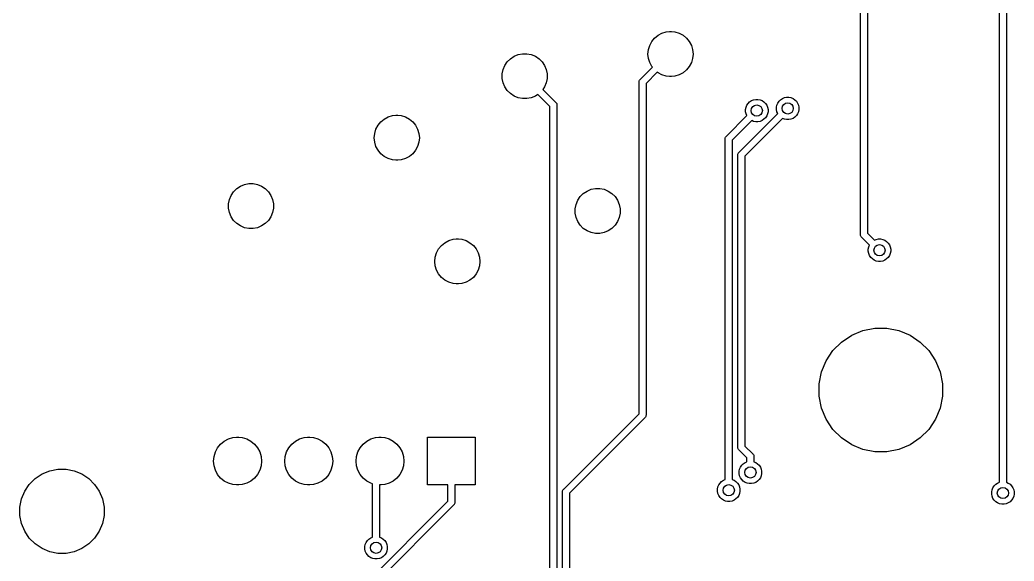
# Model space of a CAD drawing. Extents: x 3.67 to 7.92, y -5.42 to -1.8.
# Drawn here: x 3.665 to 5.061, y -3.719 to -2.96 of the extents above; entities that cross this region are included whole.
import ezdxf

# ---------------------------------------------------------------- set-up
doc = ezdxf.new("R2010")
doc.units = 0
doc.header["$MEASUREMENT"] = 0
doc.layers.add('BLACK', color=7, linetype='CONTINUOUS')

msp = doc.modelspace()

# ---------------------------------------------------------------- linework, layer by layer
at = {"layer": 'BLACK', "linetype": 'CONTINUOUS'}
for p, q in [((4.84547, -3.26157), (4.84547, -2.77879)), ((4.85531, -2.77879), (4.85531, -3.25977)), ((5.0502, -2.78961), (5.0502, -3.60901)), ((5.04035, -3.60901), (5.04035, -2.79141)), ((4.55239, -2.99068), (4.55633, -2.98589)), ((4.55633, -2.98589), (4.56112, -2.98195)), ((4.56112, -2.98195), (4.56659, -2.97903)), ((4.56659, -2.97903), (4.57253, -2.97723)), ((4.57253, -2.97723), (4.57716, -2.97677)), ((4.57716, -2.97677), (4.58025, -2.97677)), ((4.58025, -2.97677), (4.58488, -2.97723)), ((4.58488, -2.97723), (4.59082, -2.97903)), ((4.59082, -2.97903), (4.59629, -2.98195)), ((4.59629, -2.98195), (4.60108, -2.98589)), ((4.60108, -2.98589), (4.60502, -2.99068)), ((4.54766, -3.00209), (4.54947, -2.99616)), ((4.54947, -2.99616), (4.55239, -2.99068)), ((4.60502, -2.99068), (4.60794, -2.99616)), ((4.60794, -2.99616), (4.60975, -3.00209)), ((4.35394, -3.01491), (4.3591, -3.01146)), ((4.3591, -3.01146), (4.36483, -3.00908)), ((4.36483, -3.00908), (4.37091, -3.00787)), ((4.37091, -3.00787), (4.37712, -3.00787)), ((4.37712, -3.00787), (4.3832, -3.00908)), ((4.3832, -3.00908), (4.38893, -3.01146)), ((4.38893, -3.01146), (4.39409, -3.01491)), ((4.54706, -3.00827), (4.54766, -3.00209)), ((4.54766, -3.01444), (4.54706, -3.00827)), ((4.54947, -3.02038), (4.54766, -3.01444)), ((4.60975, -3.01444), (4.60794, -3.02038)), ((4.60975, -3.00209), (4.61035, -3.00827)), ((4.61035, -3.00827), (4.60975, -3.01444)), ((4.34373, -3.03018), (4.3461, -3.02445)), ((4.3461, -3.02445), (4.34955, -3.01929)), ((4.34955, -3.01929), (4.35394, -3.01491)), ((4.39409, -3.01491), (4.39848, -3.01929)), ((4.39848, -3.01929), (4.40193, -3.02445)), ((4.40193, -3.02445), (4.4043, -3.03018)), ((4.53606, -3.04395), (4.55319, -3.02682)), ((4.55239, -3.02585), (4.54947, -3.02038)), ((4.55319, -3.02682), (4.55239, -3.02585)), ((4.60502, -3.02585), (4.60108, -3.03065)), ((4.60794, -3.02038), (4.60502, -3.02585)), ((4.34252, -3.03627), (4.34373, -3.03018)), ((4.34252, -3.04247), (4.34252, -3.03627)), ((4.34373, -3.04856), (4.34252, -3.04247)), ((4.4043, -3.03018), (4.40551, -3.03627)), ((4.40551, -3.04247), (4.4043, -3.04856)), ((4.40551, -3.03627), (4.40551, -3.04247)), ((4.56015, -3.03378), (4.54429, -3.04964)), ((4.56112, -3.03458), (4.56015, -3.03378)), ((4.56659, -3.03751), (4.56112, -3.03458)), ((4.57253, -3.03931), (4.56659, -3.03751)), ((4.57716, -3.03976), (4.57253, -3.03931)), ((4.58025, -3.03976), (4.57716, -3.03976)), ((4.58488, -3.03931), (4.58025, -3.03976)), ((4.59082, -3.03751), (4.58488, -3.03931)), ((4.59629, -3.03458), (4.59082, -3.03751)), ((4.60108, -3.03065), (4.59629, -3.03458)), ((4.3461, -3.05429), (4.34373, -3.04856)), ((4.34955, -3.05945), (4.3461, -3.05429)), ((4.40193, -3.05429), (4.39951, -3.05791)), ((4.4043, -3.04856), (4.40193, -3.05429)), ((4.53443, -3.0476), (4.53445, -3.04736)), ((4.53445, -3.04784), (4.53443, -3.0476)), ((4.53445, -3.04736), (4.53452, -3.04664)), ((4.53445, -3.04736), (4.53445, -3.04736)), ((4.53445, -3.51273), (4.53445, -3.04784)), ((4.53452, -3.04664), (4.5348, -3.04571)), ((4.5348, -3.04571), (4.53526, -3.04486)), ((4.53526, -3.04486), (4.53587, -3.04411)), ((4.53587, -3.04411), (4.53606, -3.04395)), ((4.54429, -3.04964), (4.54429, -3.51452)), ((4.35394, -3.06383), (4.34955, -3.05945)), ((4.3591, -3.06728), (4.35394, -3.06383)), ((4.36483, -3.06966), (4.3591, -3.06728)), ((4.37091, -3.07087), (4.36483, -3.06966)), ((4.3832, -3.06966), (4.37712, -3.07087)), ((4.38893, -3.06728), (4.3832, -3.06966)), ((4.39255, -3.06487), (4.38893, -3.06728)), ((4.40945, -3.08176), (4.39255, -3.06487)), ((4.39951, -3.05791), (4.41768, -3.07607)), ((4.73575, -3.0706), (4.73862, -3.06941)), ((4.73862, -3.06941), (4.74166, -3.06881)), ((4.74166, -3.06881), (4.74476, -3.06881)), ((4.74476, -3.06881), (4.7478, -3.06941)), ((4.7478, -3.06941), (4.75067, -3.0706)), ((4.37712, -3.07087), (4.37091, -3.07087)), ((4.40945, -4.38657), (4.40945, -3.08176)), ((4.41768, -3.07607), (4.41787, -3.07623)), ((4.41787, -3.07623), (4.41802, -3.07642)), ((4.41802, -3.07642), (4.41848, -3.07698)), ((4.41848, -3.07698), (4.41869, -3.07738)), ((4.41869, -3.07738), (4.41894, -3.07783)), ((4.41894, -3.07783), (4.41922, -3.07876)), ((4.41922, -3.07876), (4.41929, -3.07948)), ((4.41929, -3.07948), (4.41929, -3.07948)), ((4.41929, -3.07948), (4.41932, -3.07972)), ((4.41932, -3.07972), (4.41929, -3.07997)), ((4.41929, -3.07997), (4.41929, -4.38477)), ((4.68406, -3.08605), (4.68466, -3.083)), ((4.68466, -3.083), (4.68585, -3.08014)), ((4.68585, -3.08014), (4.68757, -3.07756)), ((4.68757, -3.07756), (4.68976, -3.07537)), ((4.68976, -3.07537), (4.69234, -3.07364)), ((4.69234, -3.07364), (4.69521, -3.07246)), ((4.69521, -3.07246), (4.69825, -3.07185)), ((4.69825, -3.07185), (4.70135, -3.07185)), ((4.70135, -3.07185), (4.7044, -3.07246)), ((4.7044, -3.07246), (4.70726, -3.07364)), ((4.70726, -3.07364), (4.70984, -3.07537)), ((4.70984, -3.07537), (4.71204, -3.07756)), ((4.71204, -3.07756), (4.71376, -3.08014)), ((4.71376, -3.08014), (4.71495, -3.083)), ((4.71495, -3.083), (4.71555, -3.08605)), ((4.72746, -3.08301), (4.72807, -3.07996)), ((4.72746, -3.08611), (4.72746, -3.08301)), ((4.72807, -3.07996), (4.72925, -3.0771)), ((4.72925, -3.0771), (4.73098, -3.07452)), ((4.73098, -3.07452), (4.73317, -3.07232)), ((4.73317, -3.07232), (4.73575, -3.0706)), ((4.75067, -3.0706), (4.75325, -3.07232)), ((4.75325, -3.07232), (4.75544, -3.07452)), ((4.75544, -3.07452), (4.75717, -3.0771)), ((4.75717, -3.0771), (4.75835, -3.07996)), ((4.75835, -3.07996), (4.75896, -3.08301)), ((4.75896, -3.08301), (4.75896, -3.08611)), ((4.17689, -3.09943), (4.18236, -3.0965)), ((4.18236, -3.0965), (4.1883, -3.0947)), ((4.1883, -3.0947), (4.19292, -3.09424)), ((4.19292, -3.09424), (4.19602, -3.09424)), ((4.19602, -3.09424), (4.20064, -3.0947)), ((4.20064, -3.0947), (4.20658, -3.0965)), ((4.20658, -3.0965), (4.21205, -3.09943)), ((4.65712, -3.12332), (4.68571, -3.09473)), ((4.67484, -3.14597), (4.72912, -3.09169)), ((4.68406, -3.08915), (4.68406, -3.08605)), ((4.68466, -3.09219), (4.68406, -3.08915)), ((4.68571, -3.09473), (4.68466, -3.09219)), ((4.71204, -3.09764), (4.70984, -3.09983)), ((4.71376, -3.09506), (4.71204, -3.09764)), ((4.71495, -3.09219), (4.71376, -3.09506)), ((4.71555, -3.08915), (4.71495, -3.09219)), ((4.71555, -3.08605), (4.71555, -3.08915)), ((4.72807, -3.08915), (4.72746, -3.08611)), ((4.72912, -3.09169), (4.72807, -3.08915)), ((4.75325, -3.09679), (4.75067, -3.09851)), ((4.75544, -3.0946), (4.75325, -3.09679)), ((4.75717, -3.09202), (4.75544, -3.0946)), ((4.75835, -3.08915), (4.75717, -3.09202)), ((4.75896, -3.08611), (4.75835, -3.08915)), ((4.16523, -3.11363), (4.16816, -3.10816)), ((4.16816, -3.10816), (4.17209, -3.10336)), ((4.17209, -3.10336), (4.17689, -3.09943)), ((4.21205, -3.09943), (4.21685, -3.10336)), ((4.21685, -3.10336), (4.22078, -3.10816)), ((4.22078, -3.10816), (4.22371, -3.11363)), ((4.69267, -3.10169), (4.66535, -3.12901)), ((4.73608, -3.09865), (4.68307, -3.15166)), ((4.69521, -3.10274), (4.69267, -3.10169)), ((4.69825, -3.10335), (4.69521, -3.10274)), ((4.70135, -3.10335), (4.69825, -3.10335)), ((4.7044, -3.10274), (4.70135, -3.10335)), ((4.70726, -3.10155), (4.7044, -3.10274)), ((4.70984, -3.09983), (4.70726, -3.10155)), ((4.73862, -3.0997), (4.73608, -3.09865)), ((4.74166, -3.10031), (4.73862, -3.0997)), ((4.74476, -3.10031), (4.74166, -3.10031)), ((4.7478, -3.0997), (4.74476, -3.10031)), ((4.75067, -3.09851), (4.7478, -3.0997)), ((4.16282, -3.12574), (4.16343, -3.11957)), ((4.16343, -3.13191), (4.16282, -3.12574)), ((4.16343, -3.11957), (4.16523, -3.11363)), ((4.22371, -3.11363), (4.22551, -3.11957)), ((4.22551, -3.11957), (4.22612, -3.12574)), ((4.22612, -3.12574), (4.22551, -3.13191)), ((4.65551, -3.12673), (4.65558, -3.126)), ((4.65558, -3.126), (4.65586, -3.12508)), ((4.65586, -3.12508), (4.65632, -3.12422)), ((4.65632, -3.12422), (4.65694, -3.12347)), ((4.65694, -3.12347), (4.65712, -3.12332)), ((4.16523, -3.13785), (4.16343, -3.13191)), ((4.16816, -3.14332), (4.16523, -3.13785)), ((4.22371, -3.13785), (4.22078, -3.14332)), ((4.22551, -3.13191), (4.22371, -3.13785)), ((4.65549, -3.12697), (4.65551, -3.12673)), ((4.65551, -3.12721), (4.65549, -3.12697)), ((4.65551, -3.12673), (4.65551, -3.12673)), ((4.65551, -3.60507), (4.65551, -3.12721)), ((4.66535, -3.12901), (4.66535, -3.60507)), ((4.17209, -3.14812), (4.16816, -3.14332)), ((4.17689, -3.15206), (4.17209, -3.14812)), ((4.18236, -3.15498), (4.17689, -3.15206)), ((4.21205, -3.15206), (4.20658, -3.15498)), ((4.21685, -3.14812), (4.21205, -3.15206)), ((4.22078, -3.14332), (4.21685, -3.14812)), ((4.67321, -3.14962), (4.67327, -3.14898)), ((4.67323, -3.14986), (4.67321, -3.14962)), ((4.67323, -3.55987), (4.67323, -3.14986)), ((4.67327, -3.14898), (4.6733, -3.14865)), ((4.6733, -3.14865), (4.67358, -3.14773)), ((4.67358, -3.14773), (4.67404, -3.14687)), ((4.67404, -3.14687), (4.6745, -3.14631)), ((4.6745, -3.14631), (4.67465, -3.14612)), ((4.6745, -3.14631), (4.6745, -3.14631)), ((4.67465, -3.14612), (4.67484, -3.14597)), ((4.68307, -3.15166), (4.68307, -3.55807)), ((4.1883, -3.15678), (4.18236, -3.15498)), ((4.19292, -3.15724), (4.1883, -3.15678)), ((4.19602, -3.15724), (4.19292, -3.15724)), ((4.20064, -3.15678), (4.19602, -3.15724)), ((4.20658, -3.15498), (4.20064, -3.15678)), ((3.96967, -3.1971), (3.97483, -3.19366)), ((3.97483, -3.19366), (3.98056, -3.19128)), ((3.98056, -3.19128), (3.98665, -3.19007)), ((3.98665, -3.19007), (3.99285, -3.19007)), ((3.99285, -3.19007), (3.99894, -3.19128)), ((3.99894, -3.19128), (4.00467, -3.19366)), ((4.00467, -3.19366), (4.00983, -3.1971)), ((3.95946, -3.21238), (3.96184, -3.20665)), ((3.96184, -3.20665), (3.96529, -3.20149)), ((3.96529, -3.20149), (3.96967, -3.1971)), ((4.00983, -3.1971), (4.01421, -3.20149)), ((4.01421, -3.20149), (4.01766, -3.20665)), ((4.01766, -3.20665), (4.02004, -3.21238)), ((4.44847, -3.21343), (4.45191, -3.20827)), ((4.45191, -3.20827), (4.4563, -3.20388)), ((4.4563, -3.20388), (4.46146, -3.20044)), ((4.46146, -3.20044), (4.46719, -3.19806)), ((4.46719, -3.19806), (4.47328, -3.19685)), ((4.47328, -3.19685), (4.47948, -3.19685)), ((4.47948, -3.19685), (4.48557, -3.19806)), ((4.48557, -3.19806), (4.4913, -3.20044)), ((4.4913, -3.20044), (4.49646, -3.20388)), ((4.49646, -3.20388), (4.50084, -3.20827)), ((4.50084, -3.20827), (4.50429, -3.21343)), ((3.95825, -3.21846), (3.95946, -3.21238)), ((3.95825, -3.22467), (3.95825, -3.21846)), ((4.02004, -3.21238), (4.02125, -3.21846)), ((4.02125, -3.21846), (4.02125, -3.22467)), ((4.44488, -3.22524), (4.44609, -3.21916)), ((4.44609, -3.21916), (4.44847, -3.21343)), ((4.50429, -3.21343), (4.50666, -3.21916)), ((4.50666, -3.21916), (4.50787, -3.22524)), ((3.95946, -3.23075), (3.95825, -3.22467)), ((3.96184, -3.23649), (3.95946, -3.23075)), ((3.96529, -3.24164), (3.96184, -3.23649)), ((4.01766, -3.23649), (4.01421, -3.24164)), ((4.02004, -3.23075), (4.01766, -3.23649)), ((4.02125, -3.22467), (4.02004, -3.23075)), ((4.44488, -3.23145), (4.44488, -3.22524)), ((4.44609, -3.23753), (4.44488, -3.23145)), ((4.44847, -3.24327), (4.44609, -3.23753)), ((4.50666, -3.23753), (4.50429, -3.24327)), ((4.50787, -3.23145), (4.50666, -3.23753)), ((4.50787, -3.22524), (4.50787, -3.23145)), ((3.96967, -3.24603), (3.96529, -3.24164)), ((3.97483, -3.24948), (3.96967, -3.24603)), ((3.98056, -3.25185), (3.97483, -3.24948)), ((3.98665, -3.25306), (3.98056, -3.25185)), ((3.99894, -3.25185), (3.99285, -3.25306)), ((4.00467, -3.24948), (3.99894, -3.25185)), ((4.00983, -3.24603), (4.00467, -3.24948)), ((4.01421, -3.24164), (4.00983, -3.24603)), ((4.45191, -3.24842), (4.44847, -3.24327)), ((4.4563, -3.25281), (4.45191, -3.24842)), ((4.50084, -3.24842), (4.49646, -3.25281)), ((4.50429, -3.24327), (4.50084, -3.24842)), ((3.99285, -3.25306), (3.98665, -3.25306)), ((4.46146, -3.25626), (4.4563, -3.25281)), ((4.46719, -3.25863), (4.46146, -3.25626)), ((4.47328, -3.25984), (4.46719, -3.25863)), ((4.47948, -3.25984), (4.47328, -3.25984)), ((4.48557, -3.25863), (4.47948, -3.25984)), ((4.4913, -3.25626), (4.48557, -3.25863)), ((4.49646, -3.25281), (4.4913, -3.25626)), ((4.84545, -3.26181), (4.84547, -3.26157)), ((4.84547, -3.26205), (4.84545, -3.26181)), ((4.84554, -3.26278), (4.84547, -3.26205)), ((4.84547, -3.26205), (4.84547, -3.26205)), ((4.84583, -3.2637), (4.84554, -3.26278)), ((4.84628, -3.26456), (4.84583, -3.2637)), ((4.8469, -3.26531), (4.84628, -3.26456)), ((4.84708, -3.26546), (4.8469, -3.26531)), ((4.85796, -3.27633), (4.84708, -3.26546)), ((4.85531, -3.25977), (4.86492, -3.26937)), ((4.25321, -3.28163), (4.25715, -3.27683)), ((4.25715, -3.27683), (4.26194, -3.2729)), ((4.26194, -3.2729), (4.26742, -3.26997)), ((4.26742, -3.26997), (4.27335, -3.26817)), ((4.27335, -3.26817), (4.27798, -3.26772)), ((4.27798, -3.26772), (4.28107, -3.26772)), ((4.28107, -3.26772), (4.2857, -3.26817)), ((4.2857, -3.26817), (4.29164, -3.26997)), ((4.29164, -3.26997), (4.29711, -3.2729)), ((4.29711, -3.2729), (4.30191, -3.27683)), ((4.30191, -3.27683), (4.30584, -3.28163)), ((4.8563, -3.28191), (4.8569, -3.27887)), ((4.8569, -3.27887), (4.85796, -3.27633)), ((4.86492, -3.26937), (4.86745, -3.26832)), ((4.86745, -3.26832), (4.8705, -3.26772)), ((4.8705, -3.26772), (4.8736, -3.26772)), ((4.8736, -3.26772), (4.87664, -3.26832)), ((4.87664, -3.26832), (4.87951, -3.26951)), ((4.87951, -3.26951), (4.88209, -3.27123)), ((4.88209, -3.27123), (4.88428, -3.27343)), ((4.88428, -3.27343), (4.886, -3.27601)), ((4.886, -3.27601), (4.88719, -3.27887)), ((4.88719, -3.27887), (4.8878, -3.28191)), ((4.24788, -3.29921), (4.24849, -3.29304)), ((4.24849, -3.29304), (4.25029, -3.2871)), ((4.25029, -3.2871), (4.25321, -3.28163)), ((4.30584, -3.28163), (4.30877, -3.2871)), ((4.30877, -3.2871), (4.31057, -3.29304)), ((4.31057, -3.29304), (4.31118, -3.29921)), ((4.8563, -3.28502), (4.8563, -3.28191)), ((4.8569, -3.28806), (4.8563, -3.28502)), ((4.85809, -3.29092), (4.8569, -3.28806)), ((4.85981, -3.2935), (4.85809, -3.29092)), ((4.86201, -3.2957), (4.85981, -3.2935)), ((4.88428, -3.2935), (4.88209, -3.2957)), ((4.886, -3.29092), (4.88428, -3.2935)), ((4.88719, -3.28806), (4.886, -3.29092)), ((4.8878, -3.28502), (4.88719, -3.28806)), ((4.8878, -3.28191), (4.8878, -3.28502)), ((4.24849, -3.30539), (4.24788, -3.29921)), ((4.25029, -3.31132), (4.24849, -3.30539)), ((4.31057, -3.30539), (4.30877, -3.31132)), ((4.31118, -3.29921), (4.31057, -3.30539)), ((4.86459, -3.29742), (4.86201, -3.2957)), ((4.86745, -3.29861), (4.86459, -3.29742)), ((4.8705, -3.29921), (4.86745, -3.29861)), ((4.8736, -3.29921), (4.8705, -3.29921)), ((4.87664, -3.29861), (4.8736, -3.29921)), ((4.87951, -3.29742), (4.87664, -3.29861)), ((4.88209, -3.2957), (4.87951, -3.29742)), ((4.25321, -3.3168), (4.25029, -3.31132)), ((4.25715, -3.32159), (4.25321, -3.3168)), ((4.26194, -3.32553), (4.25715, -3.32159)), ((4.30191, -3.32159), (4.29711, -3.32553)), ((4.30584, -3.3168), (4.30191, -3.32159)), ((4.30877, -3.31132), (4.30584, -3.3168)), ((4.26742, -3.32845), (4.26194, -3.32553)), ((4.27335, -3.33025), (4.26742, -3.32845)), ((4.27798, -3.33071), (4.27335, -3.33025)), ((4.28107, -3.33071), (4.27798, -3.33071)), ((4.2857, -3.33025), (4.28107, -3.33071)), ((4.29164, -3.32845), (4.2857, -3.33025)), ((4.29711, -3.32553), (4.29164, -3.32845)), ((4.8188, -3.41225), (4.83299, -3.40277)), ((4.83299, -3.40277), (4.84875, -3.39624)), ((4.84875, -3.39624), (4.86548, -3.39291)), ((4.86548, -3.39291), (4.88255, -3.39291)), ((4.88255, -3.39291), (4.89928, -3.39624)), ((4.89928, -3.39624), (4.91504, -3.40277)), ((4.91504, -3.40277), (4.92923, -3.41225)), ((4.80674, -3.42431), (4.8188, -3.41225)), ((4.92923, -3.41225), (4.94129, -3.42431)), ((4.79726, -3.4385), (4.80674, -3.42431)), ((4.94129, -3.42431), (4.95077, -3.4385)), ((4.79073, -3.45426), (4.79726, -3.4385)), ((4.95077, -3.4385), (4.9573, -3.45426)), ((4.7874, -3.471), (4.79073, -3.45426)), ((4.9573, -3.45426), (4.96063, -3.471)), ((4.7874, -3.48806), (4.7874, -3.471)), ((4.96063, -3.471), (4.96063, -3.48806)), ((4.79073, -3.50479), (4.7874, -3.48806)), ((4.96063, -3.48806), (4.9573, -3.50479)), ((4.42878, -3.6184), (4.53445, -3.51273)), ((4.54394, -3.51666), (4.54348, -3.51751)), ((4.54422, -3.51573), (4.54394, -3.51666)), ((4.54429, -3.51501), (4.54422, -3.51573)), ((4.54429, -3.51452), (4.54432, -3.51476)), ((4.54432, -3.51476), (4.54429, -3.515)), ((4.54429, -3.515), (4.54429, -3.51501)), ((4.79726, -3.52055), (4.79073, -3.50479)), ((4.9573, -3.50479), (4.95077, -3.52055)), ((4.54268, -3.51841), (4.43701, -3.62409)), ((4.54287, -3.51826), (4.54268, -3.51841)), ((4.54302, -3.51807), (4.54287, -3.51826)), ((4.54348, -3.51751), (4.54302, -3.51807)), ((4.80674, -3.53474), (4.79726, -3.52055)), ((4.95077, -3.52055), (4.94129, -3.53474)), ((4.8188, -3.54681), (4.80674, -3.53474)), ((4.94129, -3.53474), (4.92923, -3.54681)), ((3.94293, -3.56051), (3.94711, -3.55541)), ((3.94711, -3.55541), (3.9522, -3.55123)), ((3.9522, -3.55123), (3.95802, -3.54813)), ((3.95802, -3.54813), (3.96432, -3.54621)), ((3.96432, -3.54621), (3.96924, -3.54573)), ((3.96924, -3.54573), (3.97253, -3.54573)), ((3.97253, -3.54573), (3.97745, -3.54621)), ((3.97745, -3.54621), (3.98375, -3.54813)), ((3.98375, -3.54813), (3.98957, -3.55123)), ((3.98957, -3.55123), (3.99466, -3.55541)), ((3.99466, -3.55541), (3.99884, -3.56051)), ((4.04293, -3.56051), (4.04711, -3.55541)), ((4.04711, -3.55541), (4.0522, -3.55123)), ((4.0522, -3.55123), (4.05802, -3.54813)), ((4.05802, -3.54813), (4.06432, -3.54621)), ((4.06432, -3.54621), (4.06924, -3.54573)), ((4.06924, -3.54573), (4.07253, -3.54573)), ((4.07253, -3.54573), (4.07745, -3.54621)), ((4.07745, -3.54621), (4.08375, -3.54813)), ((4.08375, -3.54813), (4.08957, -3.55123)), ((4.08957, -3.55123), (4.09466, -3.55541)), ((4.09466, -3.55541), (4.09884, -3.56051)), ((4.14293, -3.56051), (4.14711, -3.55541)), ((4.14711, -3.55541), (4.1522, -3.55123)), ((4.1522, -3.55123), (4.15802, -3.54813)), ((4.15802, -3.54813), (4.16432, -3.54621)), ((4.16432, -3.54621), (4.16924, -3.54573)), ((4.16924, -3.54573), (4.17253, -3.54573)), ((4.17253, -3.54573), (4.17745, -3.54621)), ((4.17745, -3.54621), (4.18375, -3.54813)), ((4.18375, -3.54813), (4.18957, -3.55123)), ((4.18957, -3.55123), (4.19466, -3.55541)), ((4.19466, -3.55541), (4.19884, -3.56051)), ((4.23742, -3.61266), (4.23742, -3.54573)), ((4.23742, -3.54573), (4.30435, -3.54573)), ((4.30435, -3.54573), (4.30435, -3.61266)), ((4.68307, -3.55807), (4.69416, -3.56917)), ((4.83299, -3.55628), (4.8188, -3.54681)), ((4.84875, -3.56281), (4.83299, -3.55628)), ((4.91504, -3.55628), (4.89928, -3.56281)), ((4.92923, -3.54681), (4.91504, -3.55628)), ((3.93726, -3.57919), (3.9379, -3.57263)), ((3.9379, -3.57263), (3.93982, -3.56632)), ((3.93982, -3.56632), (3.94293, -3.56051)), ((3.99884, -3.56051), (4.00195, -3.56632)), ((4.00195, -3.56632), (4.00387, -3.57263)), ((4.00387, -3.57263), (4.00451, -3.57919)), ((4.03726, -3.57919), (4.0379, -3.57263)), ((4.0379, -3.57263), (4.03982, -3.56632)), ((4.03982, -3.56632), (4.04293, -3.56051)), ((4.09884, -3.56051), (4.10195, -3.56632)), ((4.10195, -3.56632), (4.10387, -3.57263)), ((4.10387, -3.57263), (4.10451, -3.57919)), ((4.13726, -3.57919), (4.1379, -3.57263)), ((4.1379, -3.57263), (4.13982, -3.56632)), ((4.13982, -3.56632), (4.14293, -3.56051)), ((4.19884, -3.56051), (4.20195, -3.56632)), ((4.20195, -3.56632), (4.20387, -3.57263)), ((4.20387, -3.57263), (4.20451, -3.57919)), ((4.67321, -3.56011), (4.67323, -3.55987)), ((4.67323, -3.56035), (4.67321, -3.56011)), ((4.6733, -3.56108), (4.67323, -3.56035)), ((4.67323, -3.56035), (4.67323, -3.56035)), ((4.67358, -3.562), (4.6733, -3.56108)), ((4.67404, -3.56286), (4.67358, -3.562)), ((4.67465, -3.56361), (4.67404, -3.56286)), ((4.67484, -3.56376), (4.67465, -3.56361)), ((4.68593, -3.57486), (4.67484, -3.56376)), ((4.69416, -3.56917), (4.69435, -3.56932)), ((4.69435, -3.56932), (4.69451, -3.56951)), ((4.69451, -3.56951), (4.69451, -3.56951)), ((4.69451, -3.56951), (4.69497, -3.57007)), ((4.69497, -3.57007), (4.69542, -3.57093)), ((4.69542, -3.57093), (4.69571, -3.57185)), ((4.69571, -3.57185), (4.69578, -3.57258)), ((4.69578, -3.57258), (4.69578, -3.57258)), ((4.69578, -3.57258), (4.6958, -3.57282)), ((4.6958, -3.57282), (4.69578, -3.57306)), ((4.86548, -3.56614), (4.84875, -3.56281)), ((4.88255, -3.56614), (4.86548, -3.56614)), ((4.89928, -3.56281), (4.88255, -3.56614)), ((3.9379, -3.58575), (3.93726, -3.57919)), ((3.93982, -3.59206), (3.9379, -3.58575)), ((4.00387, -3.58575), (4.00195, -3.59206)), ((4.00451, -3.57919), (4.00387, -3.58575)), ((4.0379, -3.58575), (4.03726, -3.57919)), ((4.03982, -3.59206), (4.0379, -3.58575)), ((4.10387, -3.58575), (4.10195, -3.59206)), ((4.10451, -3.57919), (4.10387, -3.58575)), ((4.1379, -3.58575), (4.13726, -3.57919)), ((4.13982, -3.59206), (4.1379, -3.58575)), ((4.20387, -3.58575), (4.20195, -3.59206)), ((4.20451, -3.57919), (4.20387, -3.58575)), ((4.6769, -3.58763), (4.67862, -3.58505)), ((4.67862, -3.58505), (4.68082, -3.58286)), ((4.68082, -3.58286), (4.6834, -3.58113)), ((4.6834, -3.58113), (4.68593, -3.58008)), ((4.68593, -3.58008), (4.68593, -3.57486)), ((4.69578, -3.57306), (4.69578, -3.58008)), ((4.69578, -3.58008), (4.69831, -3.58113)), ((4.69831, -3.58113), (4.70089, -3.58286)), ((4.70089, -3.58286), (4.70309, -3.58505)), ((4.70309, -3.58505), (4.70481, -3.58763)), ((3.68676, -3.60374), (3.69644, -3.59727)), ((3.69644, -3.59727), (3.70718, -3.59282)), ((3.70718, -3.59282), (3.71859, -3.59055)), ((3.71859, -3.59055), (3.73023, -3.59055)), ((3.73023, -3.59055), (3.74164, -3.59282)), ((3.74164, -3.59282), (3.75238, -3.59727)), ((3.75238, -3.59727), (3.76205, -3.60374)), ((3.94293, -3.59787), (3.93982, -3.59206)), ((3.94711, -3.60297), (3.94293, -3.59787)), ((3.99884, -3.59787), (3.99466, -3.60297)), ((4.00195, -3.59206), (3.99884, -3.59787)), ((4.04293, -3.59787), (4.03982, -3.59206)), ((4.04711, -3.60297), (4.04293, -3.59787)), ((4.09884, -3.59787), (4.09466, -3.60297)), ((4.10195, -3.59206), (4.09884, -3.59787)), ((4.14293, -3.59787), (4.13982, -3.59206)), ((4.14711, -3.60297), (4.14293, -3.59787)), ((4.19884, -3.59787), (4.19466, -3.60297)), ((4.20195, -3.59206), (4.19884, -3.59787)), ((4.67511, -3.59354), (4.67571, -3.5905)), ((4.67511, -3.59664), (4.67511, -3.59354)), ((4.67571, -3.59968), (4.67511, -3.59664)), ((4.67571, -3.5905), (4.6769, -3.58763)), ((4.6769, -3.60255), (4.67571, -3.59968)), ((4.70481, -3.58763), (4.706, -3.5905)), ((4.706, -3.59968), (4.70481, -3.60255)), ((4.706, -3.5905), (4.7066, -3.59354)), ((4.7066, -3.59664), (4.706, -3.59968)), ((4.7066, -3.59354), (4.7066, -3.59664)), ((3.67208, -3.62163), (3.67854, -3.61196)), ((3.67854, -3.61196), (3.68676, -3.60374)), ((3.76205, -3.60374), (3.77028, -3.61196)), ((3.77028, -3.61196), (3.77674, -3.62163)), ((3.9522, -3.60715), (3.94711, -3.60297)), ((3.95802, -3.61026), (3.9522, -3.60715)), ((3.96432, -3.61217), (3.95802, -3.61026)), ((3.96924, -3.61266), (3.96432, -3.61217)), ((3.97253, -3.61266), (3.96924, -3.61266)), ((3.97745, -3.61217), (3.97253, -3.61266)), ((3.98375, -3.61026), (3.97745, -3.61217)), ((3.98957, -3.60715), (3.98375, -3.61026)), ((3.99466, -3.60297), (3.98957, -3.60715)), ((4.0522, -3.60715), (4.04711, -3.60297)), ((4.05802, -3.61026), (4.0522, -3.60715)), ((4.06432, -3.61217), (4.05802, -3.61026)), ((4.06924, -3.61266), (4.06432, -3.61217)), ((4.07253, -3.61266), (4.06924, -3.61266)), ((4.07745, -3.61217), (4.07253, -3.61266)), ((4.08375, -3.61026), (4.07745, -3.61217)), ((4.08957, -3.60715), (4.08375, -3.61026)), ((4.09466, -3.60297), (4.08957, -3.60715)), ((4.1522, -3.60715), (4.14711, -3.60297)), ((4.15802, -3.61026), (4.1522, -3.60715)), ((4.16043, -3.61099), (4.15802, -3.61026)), ((4.16043, -3.68578), (4.16043, -3.61099)), ((4.17253, -3.61266), (4.17028, -3.61266)), ((4.17028, -3.61266), (4.17028, -3.68578)), ((4.17745, -3.61217), (4.17253, -3.61266)), ((4.18375, -3.61026), (4.17745, -3.61217)), ((4.18957, -3.60715), (4.18375, -3.61026)), ((4.19466, -3.60297), (4.18957, -3.60715)), ((4.26596, -3.61266), (4.23742, -3.61266)), ((4.26596, -3.62274), (4.26596, -3.61266)), ((4.30435, -3.61266), (4.27581, -3.61266)), ((4.27581, -3.61266), (4.27581, -3.63726)), ((4.64529, -3.61549), (4.64648, -3.61262)), ((4.64648, -3.61262), (4.6482, -3.61004)), ((4.6482, -3.61004), (4.65039, -3.60785)), ((4.65039, -3.60785), (4.65297, -3.60612)), ((4.65297, -3.60612), (4.65551, -3.60507)), ((4.66535, -3.60507), (4.66789, -3.60612)), ((4.66789, -3.60612), (4.67047, -3.60785)), ((4.67047, -3.60785), (4.67267, -3.61004)), ((4.67267, -3.61004), (4.67439, -3.61262)), ((4.67439, -3.61262), (4.67558, -3.61549)), ((4.67862, -3.60513), (4.6769, -3.60255)), ((4.68082, -3.60732), (4.67862, -3.60513)), ((4.6834, -3.60904), (4.68082, -3.60732)), ((4.68626, -3.61023), (4.6834, -3.60904)), ((4.6893, -3.61084), (4.68626, -3.61023)), ((4.69241, -3.61084), (4.6893, -3.61084)), ((4.69545, -3.61023), (4.69241, -3.61084)), ((4.69831, -3.60904), (4.69545, -3.61023)), ((4.70089, -3.60732), (4.69831, -3.60904)), ((4.70309, -3.60513), (4.70089, -3.60732)), ((4.70481, -3.60255), (4.70309, -3.60513)), ((5.03132, -3.61656), (5.03304, -3.61398)), ((5.03304, -3.61398), (5.03524, -3.61178)), ((5.03524, -3.61178), (5.03782, -3.61006)), ((5.03782, -3.61006), (5.04035, -3.60901)), ((5.0502, -3.60901), (5.05274, -3.61006)), ((5.05274, -3.61006), (5.05531, -3.61178)), ((5.05531, -3.61178), (5.05751, -3.61398)), ((5.05751, -3.61398), (5.05923, -3.61656)), ((3.66762, -3.63238), (3.67208, -3.62163)), ((3.77674, -3.62163), (3.7812, -3.63238)), ((4.26596, -3.63546), (4.26596, -3.62274)), ((4.26596, -3.62274), (4.26596, -3.62274)), ((4.42714, -3.62205), (4.42717, -3.62181)), ((4.42717, -3.62229), (4.42714, -3.62205)), ((4.42717, -3.62181), (4.42724, -3.62108)), ((4.42717, -3.62181), (4.42717, -3.62181)), ((4.42717, -3.82161), (4.42717, -3.62229)), ((4.42724, -3.62108), (4.42752, -3.62015)), ((4.42752, -3.62015), (4.42798, -3.6193)), ((4.42798, -3.6193), (4.42859, -3.61855)), ((4.42859, -3.61855), (4.42878, -3.6184)), ((4.43701, -3.62409), (4.43701, -4.37743)), ((4.64469, -3.61853), (4.64529, -3.61549)), ((4.64469, -3.62163), (4.64469, -3.61853)), ((4.64529, -3.62467), (4.64469, -3.62163)), ((4.64648, -3.62754), (4.64529, -3.62467)), ((4.6482, -3.63012), (4.64648, -3.62754)), ((4.67439, -3.62754), (4.67267, -3.63012)), ((4.67558, -3.62467), (4.67439, -3.62754)), ((4.67558, -3.61549), (4.67618, -3.61853)), ((4.67618, -3.62163), (4.67558, -3.62467)), ((4.67618, -3.61853), (4.67618, -3.62163)), ((5.02953, -3.62246), (5.03013, -3.61942)), ((5.02953, -3.62557), (5.02953, -3.62246)), ((5.03013, -3.62861), (5.02953, -3.62557)), ((5.03013, -3.61942), (5.03132, -3.61656)), ((5.03132, -3.63148), (5.03013, -3.62861)), ((5.05923, -3.61656), (5.06042, -3.61942)), ((5.06042, -3.62861), (5.05923, -3.63148)), ((5.06042, -3.61942), (5.06102, -3.62246)), ((5.06102, -3.62557), (5.06042, -3.62861)), ((5.06102, -3.62246), (5.06102, -3.62557)), ((3.66535, -3.64379), (3.66762, -3.63238)), ((3.7812, -3.63238), (3.78346, -3.64379)), ((4.14454, -3.75689), (4.26596, -3.63546)), ((4.27419, -3.64115), (4.15023, -3.76512)), ((4.27438, -3.641), (4.27419, -3.64115)), ((4.27454, -3.64081), (4.27438, -3.641)), ((4.275, -3.64025), (4.27454, -3.64081)), ((4.27454, -3.64081), (4.27454, -3.64081)), ((4.27545, -3.63939), (4.275, -3.64025)), ((4.275, -3.64025), (4.275, -3.64025)), ((4.27574, -3.63847), (4.27545, -3.63939)), ((4.27581, -3.63774), (4.27574, -3.63847)), ((4.27581, -3.63726), (4.27583, -3.6375)), ((4.27583, -3.6375), (4.27581, -3.63774)), ((4.27581, -3.63774), (4.27581, -3.63774)), ((4.65039, -3.63231), (4.6482, -3.63012)), ((4.65297, -3.63403), (4.65039, -3.63231)), ((4.65584, -3.63522), (4.65297, -3.63403)), ((4.65888, -3.63583), (4.65584, -3.63522)), ((4.66198, -3.63583), (4.65888, -3.63583)), ((4.66503, -3.63522), (4.66198, -3.63583)), ((4.66789, -3.63403), (4.66503, -3.63522)), ((4.67047, -3.63231), (4.66789, -3.63403)), ((4.67267, -3.63012), (4.67047, -3.63231)), ((5.03304, -3.63405), (5.03132, -3.63148)), ((5.03524, -3.63625), (5.03304, -3.63405)), ((5.03782, -3.63797), (5.03524, -3.63625)), ((5.04068, -3.63916), (5.03782, -3.63797)), ((5.04372, -3.63976), (5.04068, -3.63916)), ((5.04683, -3.63976), (5.04372, -3.63976)), ((5.04987, -3.63916), (5.04683, -3.63976)), ((5.05274, -3.63797), (5.04987, -3.63916)), ((5.05531, -3.63625), (5.05274, -3.63797)), ((5.05751, -3.63405), (5.05531, -3.63625)), ((5.05923, -3.63148), (5.05751, -3.63405)), ((3.66535, -3.65542), (3.66535, -3.64379)), ((3.66762, -3.66683), (3.66535, -3.65542)), ((3.78346, -3.65542), (3.7812, -3.66683)), ((3.78346, -3.64379), (3.78346, -3.65542)), ((3.67208, -3.67758), (3.66762, -3.66683)), ((3.7812, -3.66683), (3.77674, -3.67758)), ((3.67854, -3.68725), (3.67208, -3.67758)), ((3.77674, -3.67758), (3.77028, -3.68725)), ((3.68676, -3.69548), (3.67854, -3.68725)), ((3.69644, -3.70194), (3.68676, -3.69548)), ((3.76205, -3.69548), (3.75238, -3.70194)), ((3.77028, -3.68725), (3.76205, -3.69548)), ((4.14961, -3.69924), (4.15021, -3.69619)), ((4.15021, -3.69619), (4.1514, -3.69333)), ((4.1514, -3.69333), (4.15312, -3.69075)), ((4.15312, -3.69075), (4.15532, -3.68856)), ((4.15532, -3.68856), (4.15789, -3.68683)), ((4.15789, -3.68683), (4.16043, -3.68578)), ((4.17028, -3.68578), (4.17281, -3.68683)), ((4.17281, -3.68683), (4.17539, -3.68856)), ((4.17539, -3.68856), (4.17759, -3.69075)), ((4.17759, -3.69075), (4.17931, -3.69333)), ((4.17931, -3.69333), (4.1805, -3.69619)), ((4.1805, -3.69619), (4.1811, -3.69924)), ((3.70718, -3.70639), (3.69644, -3.70194)), ((3.71859, -3.70866), (3.70718, -3.70639)), ((3.73023, -3.70866), (3.71859, -3.70866)), ((3.74164, -3.70639), (3.73023, -3.70866)), ((3.75238, -3.70194), (3.74164, -3.70639)), ((4.14961, -3.70234), (4.14961, -3.69924)), ((4.15021, -3.70538), (4.14961, -3.70234)), ((4.1514, -3.70825), (4.15021, -3.70538)), ((4.15312, -3.71083), (4.1514, -3.70825)), ((4.15532, -3.71302), (4.15312, -3.71083)), ((4.17759, -3.71083), (4.17539, -3.71302)), ((4.17931, -3.70825), (4.17759, -3.71083)), ((4.1805, -3.70538), (4.17931, -3.70825)), ((4.1811, -3.70234), (4.1805, -3.70538)), ((4.1811, -3.69924), (4.1811, -3.70234)), ((4.15789, -3.71474), (4.15532, -3.71302)), ((4.16076, -3.71593), (4.15789, -3.71474)), ((4.1638, -3.71654), (4.16076, -3.71593)), ((4.16691, -3.71654), (4.1638, -3.71654)), ((4.16995, -3.71593), (4.16691, -3.71654)), ((4.17281, -3.71474), (4.16995, -3.71593)), ((4.17539, -3.71302), (4.17281, -3.71474))]:
    msp.add_line(p, q, dxfattribs=at)
at = {"layer": 'BLACK'}
for centre in [(4.6998, -3.0876), (4.74321, -3.08456), (4.87205, -3.28346), (4.69086, -3.59509), (4.66043, -3.62008), (5.04528, -3.62402), (4.16535, -3.70079)]:
    msp.add_circle(centre, 0.00787, dxfattribs=at)

doc.saveas('drawing.dxf')
